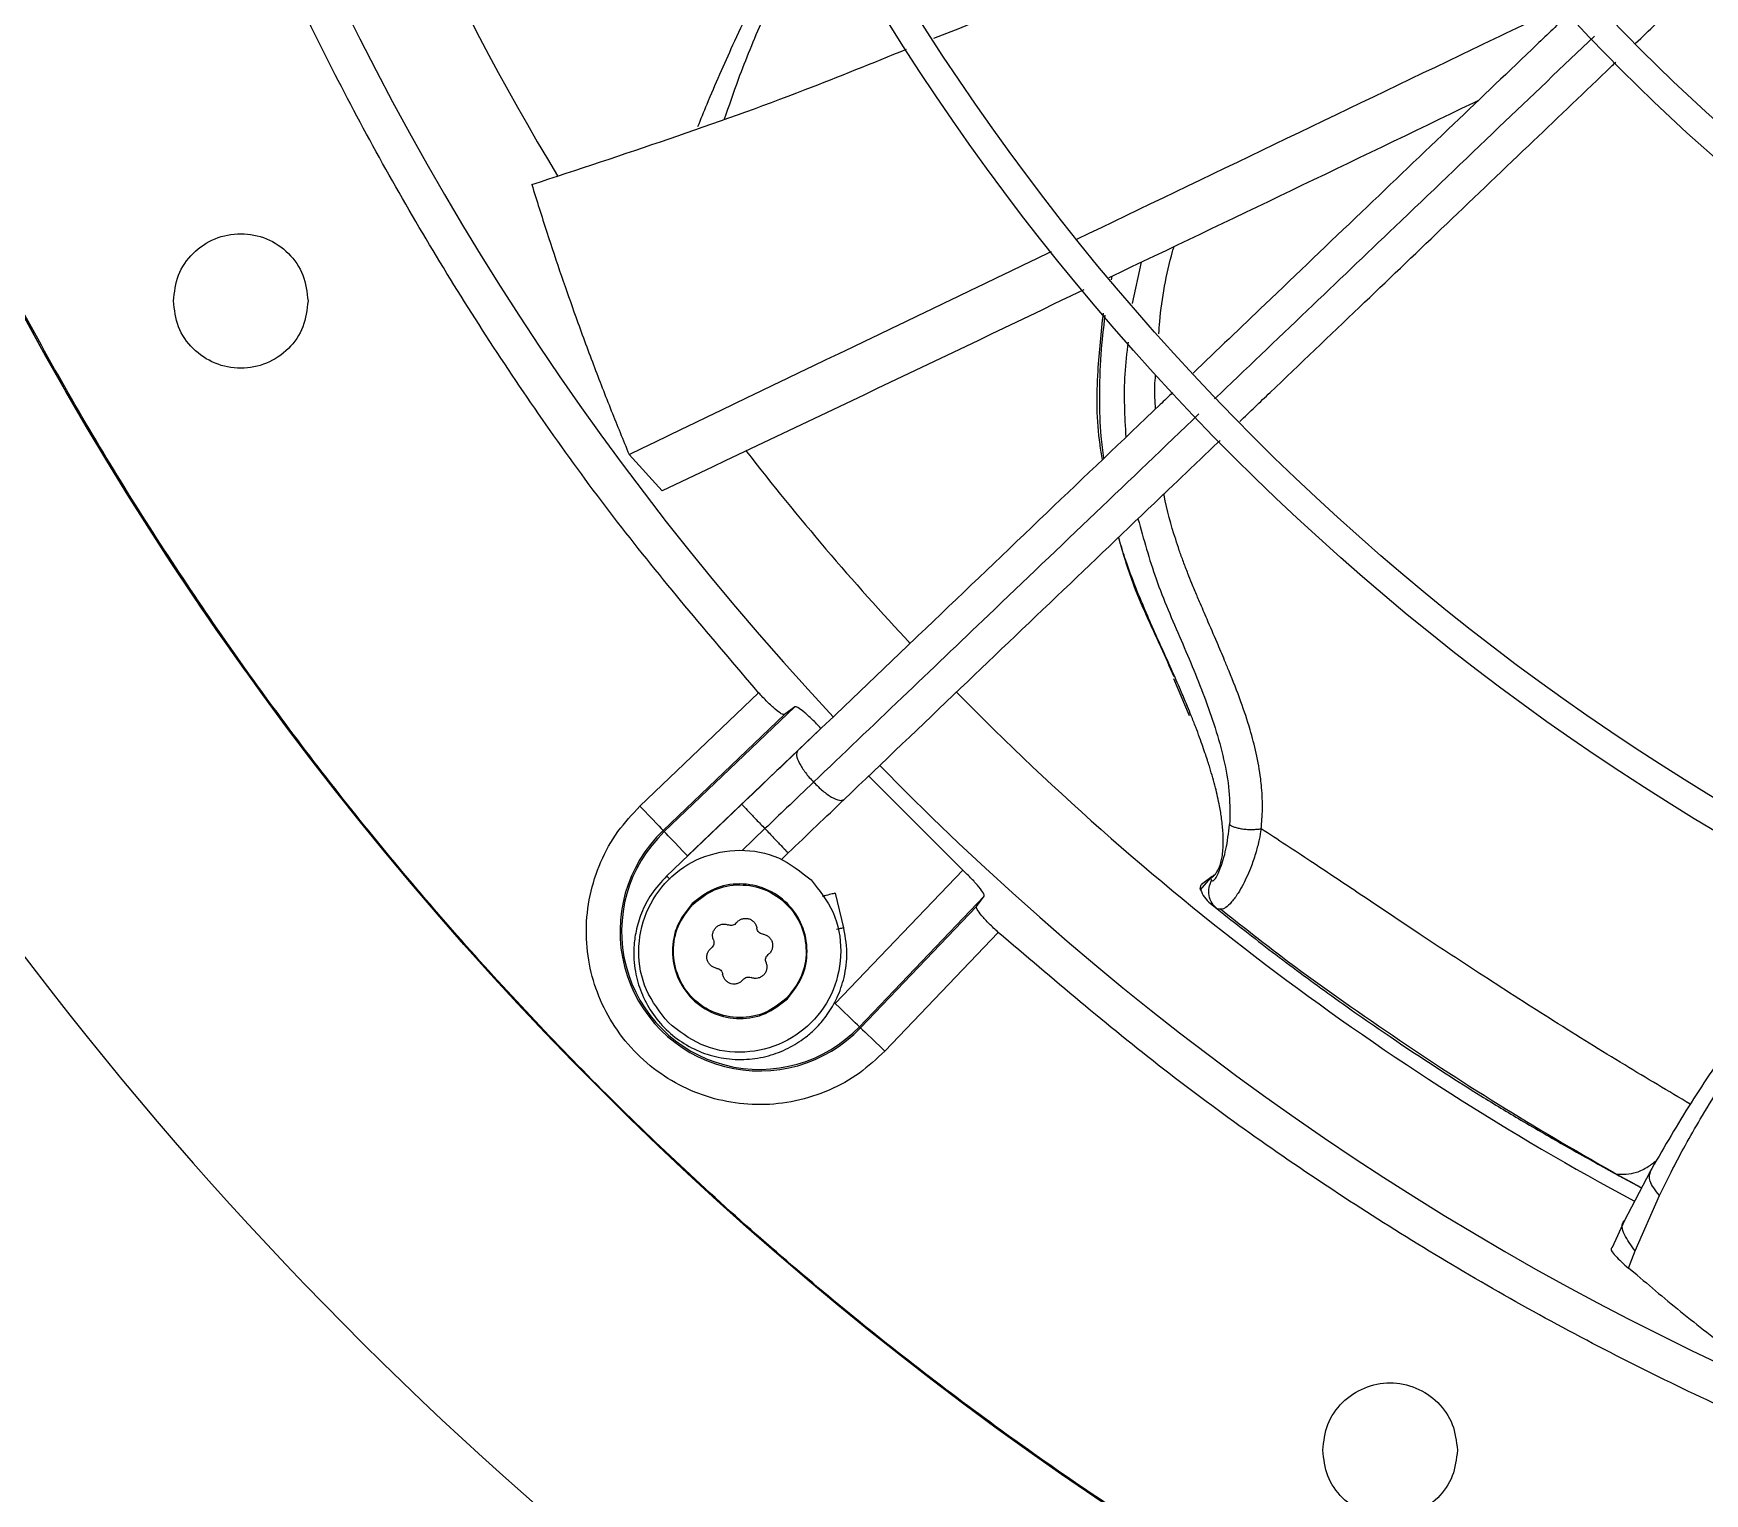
# Model space of a CAD drawing. Header units: inches. Extents: x 1229 to 1453, y -1023 to -720.
# Drawn here: x 1288.9 to 1294.77, y -934.96 to -929.83 of the extents above; entities that cross this region are included whole.
import ezdxf

# ---------------------------------------------------------------- set-up
doc = ezdxf.new("R2010")
doc.units = ezdxf.units.IN
doc.header["$MEASUREMENT"] = 0

msp = doc.modelspace()

# ---------------------------------------------------------------- linework, layer by layer
at = {"color": 18, "linetype": 'Continuous', "lineweight": 25, "true_color": 0x000000}
for p, q in [((1292.7887, -930.6366), (1292.7563, -930.7815)), ((1292.6834, -930.6983), (1292.6858, -930.686)), ((1290.9904, -931.3117), (1291.1063, -931.439)), ((1292.9013, -932.0977), (1292.9563, -932.2278)), ((1291.0283, -932.5464), (1291.4451, -932.148)), ((1291.5722, -932.1976), (1291.1138, -932.6358)), ((1291.5722, -932.1976), (1291.536, -932.2245)), ((1291.1099, -932.6318), (1291.536, -932.2245)), ((1291.6641, -932.2732), (1291.1954, -932.7212)), ((1292.1615, -932.7706), (1291.8315, -932.4406)), ((1291.3858, -932.5399), (1291.121, -932.7929)), ((1291.1138, -932.6358), (1291.1099, -932.6318)), ((1291.4674, -932.6253), (1291.3877, -932.7015)), ((1291.5239, -932.7346), (1291.549, -932.7107)), ((1291.7135, -933.2393), (1292.1615, -932.7706)), ((1292.9963, -932.8396), (1293.0317, -932.7997)), ((1293.0373, -932.7935), (1293.0001, -932.8216)), ((1293.0317, -932.7997), (1293.0348, -932.7973)), ((1293.0317, -932.7997), (1293.0355, -932.8076)), ((1293.0439, -932.7882), (1293.0407, -932.7901)), ((1291.7445, -932.974), (1291.7147, -932.8518)), ((1292.237, -932.8625), (1291.7988, -933.3209)), ((1292.2101, -932.8987), (1292.237, -932.8625)), ((1292.9963, -932.8396), (1292.9954, -932.8357)), ((1292.2101, -932.8987), (1291.8028, -933.3247)), ((1293.0315, -932.8884), (1293.0547, -932.907)), ((1293.0493, -932.9023), (1293.0568, -932.9071)), ((1292.2866, -932.9896), (1291.8882, -933.4063)), ((1291.8028, -933.3247), (1291.7988, -933.3209)), ((1294.3631, -933.7867), (1294.4486, -933.8353)), ((1294.4486, -933.8352), (1294.5447, -933.8866)), ((1294.4489, -933.8346), (1294.4568, -933.8387)), ((1294.5748, -933.8289), (1294.4837, -934.0035)), ((1294.5219, -934.1081), (1294.6073, -933.9134)), ((1294.4846, -934.0016), (1294.442, -934.0954)), ((1294.4988, -934.1688), (1294.5219, -934.1081)), ((1294.5294, -934.1933), (1294.4988, -934.1688))]:
    msp.add_line(p, q, dxfattribs=at)
at = {"color": 18, "linetype": 'Continuous', "lineweight": 25, "true_color": 0x000000, "flags": 128}
for points in [[(1291.0283, -932.5464), (1291.0441, -932.5629), (1291.0592, -932.5788), (1291.0732, -932.5934), (1291.0855, -932.6063), (1291.0957, -932.6169), (1291.1033, -932.6249), (1291.1081, -932.6299), (1291.1099, -932.6318)], [(1291.1954, -932.7212), (1291.1796, -932.7047), (1291.1645, -932.6889), (1291.1505, -932.6742), (1291.1382, -932.6614), (1291.128, -932.6507), (1291.1204, -932.6428), (1291.1156, -932.6377), (1291.1138, -932.6358)], [(1291.7988, -933.3209), (1291.7969, -933.3191), (1291.7919, -933.3143), (1291.7839, -933.3066), (1291.7733, -933.2965), (1291.7604, -933.2842), (1291.7458, -933.2702), (1291.7299, -933.255), (1291.7135, -933.2393)], [(1291.8028, -933.3247), (1291.8047, -933.3265), (1291.8098, -933.3314), (1291.8177, -933.339), (1291.8284, -933.3491), (1291.8412, -933.3614), (1291.8559, -933.3754), (1291.8717, -933.3906), (1291.8882, -933.4063)]]:
    msp.add_lwpolyline(points, dxfattribs=at)
at = {"color": 18, "linetype": 'Continuous', "lineweight": 25, "true_color": 0x000000}
for radius in [11.7126, 8.5704, 8.472, 6.6478, 6.5493, 4.7037, 4.6053]:
    msp.add_circle((1299.1739, -925.2608), radius, dxfattribs=at)
for centre, radius, start, end in [((1299.1739, -925.2608), 10.2157, 134.36248, 223.03765), ((1299.1739, -925.2608), 9.8425, 185.11809, 211.02291), ((1299.1739, -925.2608), 12.9331, 193.26667, 248.51312), ((1299.1739, -925.2608), 11.7147, 201.53134, 215.54744), ((1299.1739, -925.2608), 9.8425, 217.84433, 223.01247), ((1299.1739, -925.2608), 9.8425, 224.38828, 241.78244), ((1299.1739, -925.2608), 10.2157, 224.36307, 313.03719), ((1291.4486, -932.9861), 0.4901, 133.70945, 316.29055), ((1291.4486, -932.9861), 0.4845, 133.70945, 316.29055)]:
    msp.add_arc(centre, radius, start, end, dxfattribs=at)
for points, knots in [([(1310.8834, -925.2608), (1310.8786, -925.5163), (1310.8689, -926.0272), (1310.7909, -926.7903), (1310.6667, -927.5468), (1310.4924, -928.2936), (1310.2699, -929.0274), (1309.9998, -929.745), (1309.6833, -930.4435), (1309.3218, -931.1197), (1308.9169, -931.7709), (1308.4703, -932.3942), (1307.9838, -932.9869), (1307.4597, -933.5466), (1306.9, -934.0708), (1306.3073, -934.5572), (1305.684, -935.0039), (1305.0328, -935.4088), (1304.3565, -935.7703), (1303.6581, -936.0867), (1302.9404, -936.3568), (1302.2067, -936.5794), (1301.4599, -936.7535), (1300.7033, -936.8784), (1299.9402, -936.9536), (1299.1739, -936.9787), (1298.4075, -936.9536), (1297.6444, -936.8784), (1296.8878, -936.7535), (1296.141, -936.5794), (1295.4073, -936.3568), (1294.6896, -936.0867), (1293.9912, -935.7702), (1293.3149, -935.4088), (1292.6637, -935.0039), (1292.0405, -934.5572), (1291.4477, -934.0708), (1290.8881, -933.5466), (1290.3639, -932.9869), (1289.8774, -932.3942), (1289.4308, -931.7709), (1289.0259, -931.1197), (1288.6644, -930.4435), (1288.3479, -929.745), (1288.0778, -929.0274), (1287.8553, -928.2936), (1287.681, -927.5468), (1287.5568, -926.7903), (1287.4788, -926.0272), (1287.4692, -925.5163), (1287.4643, -925.2608)], [0, 0, 0, 0, 0.020833, 0.041667, 0.0625, 0.083333, 0.104167, 0.125, 0.145833, 0.166667, 0.1875, 0.208333, 0.229167, 0.25, 0.270833, 0.291667, 0.3125, 0.333333, 0.354167, 0.375, 0.395833, 0.416667, 0.4375, 0.458333, 0.479167, 0.5, 0.520833, 0.541667, 0.5625, 0.583333, 0.604167, 0.625, 0.645833, 0.666667, 0.6875, 0.708333, 0.729167, 0.75, 0.770833, 0.791667, 0.8125, 0.833333, 0.854167, 0.875, 0.895833, 0.916667, 0.9375, 0.958333, 0.979167, 1, 1, 1, 1]), ([(1291.4451, -932.148), (1291.2819, -931.957), (1290.9556, -931.5749), (1290.5206, -930.9586), (1290.1285, -930.3147), (1289.7851, -929.6434), (1289.4911, -928.949), (1289.2486, -928.2351), (1289.0584, -927.5054), (1288.9228, -926.7639), (1288.8375, -926.0143), (1288.8269, -925.512), (1288.8217, -925.2608)], [0, 0, 0, 0, 0.1, 0.2, 0.3, 0.4, 0.5, 0.6, 0.7, 0.8, 0.9, 1, 1, 1, 1]), ([(1294.5238, -929.8679), (1294.5715, -929.8223), (1294.6931, -929.7061), (1294.9009, -929.5075), (1295.1369, -929.282), (1295.3659, -929.0631), (1295.5679, -928.8701), (1295.7292, -928.7159), (1295.8237, -928.6257), (1295.859, -928.5919)], [0, 0, 0, 0, 0.107797, 0.274517, 0.468021, 0.638557, 0.78875, 0.92088, 1, 1, 1, 1]), ([(1292.0597, -929.8502), (1292.2223, -929.7862), (1292.6971, -929.5994), (1293.2605, -929.3447), (1293.6535, -929.1406), (1293.7489, -929.0911)], [0, 0, 0, 0, 0.282847, 0.825958, 1, 1, 1, 1]), ([(1291.6273, -929.3181), (1291.6039, -929.3627), (1291.5555, -929.4547), (1291.4829, -929.6004), (1291.4152, -929.7415), (1291.3562, -929.8693), (1291.3074, -929.9785), (1291.2659, -930.0745), (1291.2415, -930.1353), (1291.2309, -930.1617)], [0, 0, 0, 0, 0.162065, 0.334016, 0.522299, 0.662138, 0.782984, 0.905809, 1, 1, 1, 1]), ([(1291.3257, -930.1336), (1291.3416, -930.0869), (1291.3808, -929.9713), (1291.4739, -929.7474), (1291.5658, -929.5407), (1291.6383, -929.4081), (1291.656, -929.3757)], [0, 0, 0, 0, 0.183146, 0.453263, 0.866217, 1, 1, 1, 1]), ([(1292.5621, -930.5558), (1293.0248, -930.3334), (1293.5916, -930.061), (1294.1601, -929.7885), (1294.2645, -929.7384)], [0, 0, 0, 0, 0.816319, 1, 1, 1, 1]), ([(1294.2882, -929.7662), (1294.2513, -929.8015), (1294.1168, -929.9301), (1293.8743, -930.1618), (1293.5561, -930.4658), (1293.251, -930.7574), (1293.0545, -930.9452), (1292.9703, -931.0257)], [0, 0, 0, 0, 0.083548, 0.304273, 0.549894, 0.807023, 1, 1, 1, 1]), ([(1294.3794, -929.8424), (1294.2676, -929.9493), (1294.0339, -930.1727), (1293.6979, -930.4937), (1293.3651, -930.8117), (1293.1544, -931.0131), (1293.046, -931.1167)], [0, 0, 0, 0, 0.250239, 0.523314, 0.754844, 1, 1, 1, 1]), ([(1290.6488, -930.3637), (1290.9707, -930.258), (1291.414, -930.1125), (1291.8458, -929.9366), (1291.9639, -929.8885)], [0, 0, 0, 0, 0.726359, 1, 1, 1, 1]), ([(1293.1344, -931.1956), (1293.17, -931.1616), (1293.3096, -931.0281), (1293.5454, -930.8028), (1293.8475, -930.5141), (1294.1366, -930.2379), (1294.341, -930.0426), (1294.4435, -929.9446), (1294.4544, -929.9342)], [0, 0, 0, 0, 0.0814873, 0.3197252, 0.5373894, 0.7686628, 0.9752676, 1, 1, 1, 1]), ([(1293.9718, -930.0686), (1293.9656, -930.0716), (1293.533, -930.2812), (1293.1006, -930.4878), (1292.6745, -930.6914)], [0, 0, 0, 0, 0.014485, 1, 1, 1, 1]), ([(1290.6488, -930.3637), (1290.6661, -930.4194), (1290.6997, -930.5271), (1290.7515, -930.6818), (1290.806, -930.8372), (1290.8642, -930.9947), (1290.9266, -931.1561), (1290.9694, -931.2605), (1290.9904, -931.3117)], [0, 0, 0, 0, 0.173712, 0.335417, 0.485076, 0.663267, 0.834916, 1, 1, 1, 1]), ([(1289.3909, -930.7726), (1289.3944, -930.7417), (1289.4016, -930.6799), (1289.4562, -930.6012), (1289.5343, -930.5487), (1289.6271, -930.5302), (1289.72, -930.5487), (1289.7981, -930.6012), (1289.8527, -930.6799), (1289.8598, -930.7417), (1289.8633, -930.7726)], [0, 0, 0, 0, 0.125001, 0.249999, 0.375001, 0.5, 0.624999, 0.750001, 0.874999, 1, 1, 1, 1]), ([(1290.9904, -931.3117), (1291.4823, -931.0749), (1291.9759, -930.8372), (1292.4713, -930.5994), (1292.473, -930.5986)], [0, 0, 0, 0, 0.996593, 1, 1, 1, 1]), ([(1292.85, -930.8885), (1292.8511, -930.8739), (1292.858, -930.7769), (1292.877, -930.6735), (1292.9018, -930.5873), (1292.9035, -930.5815)], [0, 0, 0, 0, 0.141269, 0.942004, 1, 1, 1, 1]), ([(1292.5869, -930.7335), (1292.5672, -930.7429), (1292.0731, -930.9802), (1291.5798, -931.2143), (1291.1063, -931.439)], [0, 0, 0, 0, 0.039923, 1, 1, 1, 1]), ([(1289.8633, -930.7726), (1289.8598, -930.8035), (1289.8527, -930.8654), (1289.7981, -930.944), (1289.72, -930.9965), (1289.6271, -931.015), (1289.5343, -930.9965), (1289.4562, -930.944), (1289.4016, -930.8654), (1289.3944, -930.8035), (1289.3909, -930.7726)], [0, 0, 0, 0, 0.125001, 0.249999, 0.375001, 0.5, 0.624999, 0.750001, 0.874999, 1, 1, 1, 1]), ([(1292.6524, -931.3295), (1292.6493, -931.3118), (1292.6317, -931.2109), (1292.6312, -931.0371), (1292.6482, -930.8828), (1292.6557, -930.8149)], [0, 0, 0, 0, 0.1066829, 0.6070023, 1, 1, 1, 1]), ([(1292.657, -931.325), (1292.6536, -931.2994), (1292.6443, -931.2295), (1292.6416, -931.1076), (1292.6449, -930.9654), (1292.6564, -930.8685), (1292.662, -930.8224)], [0, 0, 0, 0, 0.156377, 0.425494, 0.726552, 1, 1, 1, 1]), ([(1292.7422, -930.9174), (1292.7376, -930.955), (1292.7238, -931.0669), (1292.73, -931.1777), (1292.7342, -931.2513)], [0, 0, 0, 0, 0.336109, 1, 1, 1, 1]), ([(1292.8387, -931.1514), (1292.8368, -931.1248), (1292.8339, -931.0852), (1292.8377, -931.0452), (1292.839, -931.032)], [0, 0, 0, 0, 0.672927, 1, 1, 1, 1]), ([(1292.8985, -931.0943), (1292.8839, -931.1082), (1292.7362, -931.2494), (1292.4473, -931.5254), (1292.0226, -931.9313), (1291.7321, -932.209), (1291.582, -932.3524)], [0, 0, 0, 0, 0.032896, 0.333488, 0.65575, 1, 1, 1, 1]), ([(1292.9911, -931.1692), (1292.87, -931.2849), (1292.623, -931.521), (1292.2756, -931.8529), (1291.9456, -932.1683), (1291.7415, -932.3633), (1291.638, -932.4622)], [0, 0, 0, 0, 0.266548, 0.544123, 0.768951, 1, 1, 1, 1]), ([(1291.7452, -932.5231), (1291.8813, -932.3931), (1292.1452, -932.1409), (1292.5313, -931.7719), (1292.8351, -931.4816), (1293.0108, -931.3137), (1293.0649, -931.2621)], [0, 0, 0, 0, 0.311548, 0.603973, 0.878038, 1, 1, 1, 1]), ([(1293.2092, -932.6257), (1293.2103, -932.6145), (1293.2127, -932.5918), (1293.214, -932.5563), (1293.2137, -932.5193), (1293.2115, -932.4838), (1293.2057, -932.4303), (1293.1935, -932.3619), (1293.1696, -932.2713), (1293.1375, -932.175), (1293.106, -932.0948), (1293.0777, -932.0259), (1293.0519, -931.965), (1293.0222, -931.8965), (1292.9958, -931.8352), (1292.9782, -931.7935), (1292.9646, -931.7605), (1292.9514, -931.7276), (1292.9365, -931.6888), (1292.9221, -931.6488), (1292.8972, -931.5723), (1292.8769, -931.5066), (1292.8689, -931.4514), (1292.8686, -931.4496)], [0, 0, 0, 0, 0.0270423, 0.0552845, 0.0846831, 0.1152046, 0.1395977, 0.2120298, 0.2789941, 0.361372, 0.4537629, 0.4869631, 0.54233, 0.6152435, 0.670255, 0.7076151, 0.7275014, 0.7590064, 0.7959033, 0.8311815, 0.8648988, 0.9956318, 1, 1, 1, 1]), ([(1292.7768, -931.5373), (1292.7966, -931.6084), (1292.8373, -931.7549), (1292.9281, -931.9614), (1293.0172, -932.1733), (1293.0763, -932.357), (1293.1005, -932.5054), (1293.0993, -932.5759), (1293.0987, -932.6107)], [0, 0, 0, 0, 0.196215, 0.404211, 0.608038, 0.807201, 0.904799, 1, 1, 1, 1]), ([(1292.904, -932.0917), (1292.8888, -932.0575), (1292.84, -931.9472), (1292.7637, -931.7909), (1292.7245, -931.6566), (1292.7087, -931.6024)], [0, 0, 0, 0, 0.211327, 0.681394, 1, 1, 1, 1]), ([(1292.9639, -932.2288), (1292.9596, -932.2181), (1292.9484, -932.1906), (1292.9271, -932.1402), (1292.8969, -932.0713), (1292.8623, -931.9945), (1292.8302, -931.923), (1292.8044, -931.8638), (1292.7832, -931.8135), (1292.7593, -931.754), (1292.7351, -931.6871), (1292.7175, -931.6326), (1292.7102, -931.6049), (1292.7093, -931.6018)], [0, 0, 0, 0, 0.050654, 0.129517, 0.240157, 0.382651, 0.503208, 0.589188, 0.670392, 0.746815, 0.874475, 0.985894, 1, 1, 1, 1]), ([(1291.536, -932.2245), (1291.5331, -932.2245), (1291.5272, -932.2245), (1291.5047, -932.2078), (1291.476, -932.1815), (1291.4553, -932.1591), (1291.4451, -932.148)], [0, 0, 0, 0, 0.252798, 0.503601, 0.755766, 1, 1, 1, 1]), ([(1291.6641, -932.2732), (1291.6536, -932.2623), (1291.6325, -932.2403), (1291.6035, -932.2143), (1291.5809, -932.1976), (1291.5751, -932.1976), (1291.5722, -932.1976)], [0, 0, 0, 0, 0.244784, 0.49675, 0.747378, 1, 1, 1, 1]), ([(1293.0348, -932.7973), (1293.0372, -932.7955), (1293.0429, -932.7914), (1293.0505, -932.7825), (1293.0575, -932.7715), (1293.0641, -932.7573), (1293.0694, -932.7402), (1293.0736, -932.7179), (1293.0767, -932.6866), (1293.0764, -932.6438), (1293.0715, -932.5935), (1293.0627, -932.5401), (1293.0491, -932.4799), (1293.0344, -932.4278), (1293.0223, -932.3892), (1293.0142, -932.3646), (1293.0044, -932.3361), (1292.9928, -932.3037), (1292.9792, -932.2676), (1292.9695, -932.2421), (1292.964, -932.2289), (1292.9639, -932.2288)], [0, 0, 0, 0, 0.032636, 0.076037, 0.116202, 0.153152, 0.206735, 0.249654, 0.303413, 0.394056, 0.47299, 0.541348, 0.63507, 0.736494, 0.766177, 0.801543, 0.84258, 0.88927, 0.941595, 0.999521, 1, 1, 1, 1]), ([(1291.582, -932.3524), (1291.5499, -932.3831), (1291.4856, -932.4445), (1291.4191, -932.5081), (1291.3858, -932.5399)], [0, 0, 0, 0, 0.5, 1, 1, 1, 1]), ([(1291.582, -932.3524), (1291.5799, -932.357), (1291.5756, -932.3663), (1291.5867, -932.3949), (1291.6079, -932.4285), (1291.628, -932.451), (1291.638, -932.4622)], [0, 0, 0, 0, 0.257051, 0.5141, 0.757047, 1, 1, 1, 1]), ([(1291.638, -932.4622), (1291.6067, -932.4921), (1291.5507, -932.5456), (1291.4928, -932.6009), (1291.4674, -932.6253)], [0, 0, 0, 0, 0.559888, 1, 1, 1, 1]), ([(1291.638, -932.4622), (1291.6488, -932.4727), (1291.6703, -932.4938), (1291.7029, -932.5165), (1291.731, -932.5289), (1291.7405, -932.5251), (1291.7452, -932.5231)], [0, 0, 0, 0, 0.2429508, 0.4859025, 0.742956, 1, 1, 1, 1]), ([(1291.8882, -933.4063), (1291.8594, -933.4333), (1291.8007, -933.4881), (1291.6934, -933.5471), (1291.5759, -933.5852), (1291.4536, -933.5983), (1291.3336, -933.5872), (1291.2186, -933.5533), (1291.1112, -933.4971), (1291.0155, -933.4191), (1290.9376, -933.3234), (1290.8813, -933.216), (1290.8474, -933.1011), (1290.8364, -932.981), (1290.8495, -932.8588), (1290.8876, -932.7413), (1290.9466, -932.6339), (1291.0014, -932.5753), (1291.0283, -932.5464)], [0, 0, 0, 0, 0.060996, 0.124061, 0.187994, 0.25149, 0.313297, 0.373713, 0.436214, 0.500001, 0.563788, 0.626287, 0.686703, 0.74851, 0.812007, 0.87594, 0.939005, 1, 1, 1, 1]), ([(1291.3858, -932.5399), (1291.3871, -932.5412), (1291.3897, -932.5439), (1291.4092, -932.5644), (1291.4362, -932.5927), (1291.457, -932.6144), (1291.4674, -932.6253)], [0, 0, 0, 0, 0.257051, 0.514097, 0.757047, 1, 1, 1, 1]), ([(1291.549, -932.7107), (1291.5823, -932.6789), (1291.6488, -932.6152), (1291.7131, -932.5538), (1291.7452, -932.5231)], [0, 0, 0, 0, 0.5, 1, 1, 1, 1]), ([(1291.4674, -932.6253), (1291.4778, -932.6361), (1291.4985, -932.6579), (1291.5255, -932.6861), (1291.5451, -932.7066), (1291.5477, -932.7093), (1291.549, -932.7107)], [0, 0, 0, 0, 0.242948, 0.48591, 0.742952, 1, 1, 1, 1]), ([(1293.0355, -932.8076), (1293.0389, -932.8085), (1293.0457, -932.8104), (1293.0658, -932.7675), (1293.0874, -932.702), (1293.0949, -932.641), (1293.0987, -932.6107)], [0, 0, 0, 0, 0.244465, 0.494333, 0.747922, 1, 1, 1, 1]), ([(1293.2092, -932.6257), (1293.207, -932.6382), (1293.2023, -932.6661), (1293.191, -932.7102), (1293.1767, -932.753), (1293.161, -932.791), (1293.1453, -932.8232), (1293.1265, -932.8557), (1293.1058, -932.884), (1293.078, -932.9112), (1293.0639, -932.9087), (1293.0547, -932.907)], [0, 0, 0, 0, 0.072105, 0.161197, 0.268568, 0.350796, 0.43457, 0.526811, 0.651246, 0.771788, 1, 1, 1, 1]), ([(1293.0987, -932.6107), (1293.1007, -932.6122), (1293.1048, -932.6154), (1293.115, -932.6197), (1293.1281, -932.6235), (1293.1438, -932.6263), (1293.161, -932.628), (1293.1784, -932.6284), (1293.1947, -932.6276), (1293.2045, -932.6263), (1293.2092, -932.6257)], [0, 0, 0, 0, 0.114966, 0.238118, 0.367405, 0.50001, 0.632592, 0.761862, 0.885042, 1, 1, 1, 1]), ([(1294.7158, -933.5927), (1294.639, -933.5471), (1294.4783, -933.4517), (1294.2366, -933.3017), (1293.9964, -933.1475), (1293.7739, -933.0011), (1293.5723, -932.866), (1293.3876, -932.7425), (1293.2675, -932.6639), (1293.2092, -932.6257)], [0, 0, 0, 0, 0.149671, 0.313004, 0.476343, 0.62737, 0.758625, 0.882805, 1, 1, 1, 1]), ([(1291.1284, -933.3062), (1291.0994, -933.2697), (1291.0413, -933.1965), (1291.0159, -933.0552), (1291.043, -932.9167), (1291.1219, -932.7986), (1291.24, -932.7197), (1291.3785, -932.6926), (1291.5198, -932.718), (1291.593, -932.7761), (1291.6295, -932.8051)], [0, 0, 0, 0, 0.125, 0.25, 0.375, 0.5, 0.624999, 0.75, 0.874997, 1, 1, 1, 1]), ([(1291.1225, -932.7914), (1291.1035, -932.8121), (1291.0675, -932.8513), (1291.0332, -932.9186), (1291.0139, -932.9816), (1291.0048, -933.0506), (1291.0091, -933.1242), (1291.0312, -933.2019), (1291.0678, -933.2715), (1291.119, -933.3328), (1291.1823, -933.3821), (1291.2546, -933.4169), (1291.3326, -933.4356), (1291.4123, -933.4373), (1291.4885, -933.4227), (1291.5462, -933.3989), (1291.5876, -933.3742), (1291.6193, -933.3511), (1291.6535, -933.3197), (1291.6896, -933.276), (1291.7234, -933.218), (1291.7485, -933.1448), (1291.7598, -933.057), (1291.7481, -932.9962), (1291.742, -932.9642)], [0, 0, 0, 0, 0.0533824, 0.1009312, 0.1426403, 0.1785036, 0.2332098, 0.2817654, 0.3315116, 0.3821065, 0.432737, 0.4833659, 0.5339976, 0.5846254, 0.6342122, 0.6807424, 0.7028695, 0.726028, 0.7553995, 0.7912982, 0.8337157, 0.8826452, 0.9380768, 1, 1, 1, 1]), ([(1291.1225, -932.7914), (1291.1231, -932.792), (1291.1237, -932.7926), (1291.1314, -932.8007), (1291.1328, -932.8022)], [0, 0, 0, 0, 0.81299, 1, 1, 1, 1]), ([(1291.6295, -932.8051), (1291.6586, -932.8417), (1291.7166, -932.9148), (1291.7421, -933.0561), (1291.715, -933.1947), (1291.6361, -933.3128), (1291.518, -933.3917), (1291.3794, -933.4188), (1291.2381, -933.3933), (1291.165, -933.3353), (1291.1284, -933.3062)], [0, 0, 0, 0, 0.124998, 0.249999, 0.374999, 0.499997, 0.625001, 0.749998, 0.875, 1, 1, 1, 1]), ([(1292.237, -932.8625), (1292.237, -932.8596), (1292.237, -932.8538), (1292.2204, -932.8312), (1292.1943, -932.8022), (1292.1723, -932.781), (1292.1615, -932.7706)], [0, 0, 0, 0, 0.252623, 0.50325, 0.755212, 1, 1, 1, 1]), ([(1293.0547, -932.907), (1293.0482, -932.9007), (1293.0349, -932.8876), (1293.0253, -932.8608), (1293.0246, -932.8324), (1293.032, -932.8157), (1293.0355, -932.8076)], [0, 0, 0, 0, 0.245999, 0.505279, 0.761668, 1, 1, 1, 1]), ([(1293.0446, -932.7908), (1293.044, -932.7909), (1293.0421, -932.7911), (1293.0392, -932.7923), (1293.0351, -932.7948), (1293.033, -932.7977), (1293.0317, -932.7997)], [0, 0, 0, 0, 0.1162568, 0.3486718, 0.5764603, 1, 1, 1, 1]), ([(1291.546, -933.2227), (1291.5654, -933.1983), (1291.6041, -933.1496), (1291.621, -933.0554), (1291.603, -932.963), (1291.5504, -932.8843), (1291.4717, -932.8317), (1291.3793, -932.8136), (1291.2851, -932.8306), (1291.2363, -932.8693), (1291.2119, -932.8886)], [0, 0, 0, 0, 0.124998, 0.249999, 0.374999, 0.499997, 0.624999, 0.749999, 0.874998, 1, 1, 1, 1]), ([(1291.2144, -932.8911), (1291.2384, -932.872), (1291.2864, -932.8339), (1291.3793, -932.8171), (1291.4703, -932.8349), (1291.5479, -932.8868), (1291.5997, -932.9644), (1291.6175, -933.0554), (1291.6008, -933.1482), (1291.5626, -933.1963), (1291.5436, -933.2203)], [0, 0, 0, 0, 0.125002, 0.250001, 0.374999, 0.500001, 0.625, 0.750001, 0.875002, 1, 1, 1, 1]), ([(1291.7132, -932.8522), (1291.7136, -932.8521), (1291.7152, -932.8517), (1291.7043, -932.8543), (1291.6878, -932.8584), (1291.6726, -932.8621), (1291.6683, -932.8631)], [0, 0, 0, 0, 0.12422, 0.48944, 0.854963, 1, 1, 1, 1]), ([(1293.0005, -932.8214), (1293.0001, -932.8217), (1292.9985, -932.823), (1292.9967, -932.8263), (1292.9951, -932.831), (1292.9953, -932.8341), (1292.9954, -932.8357)], [0, 0, 0, 0, 0.0775977, 0.3706838, 0.6689054, 1, 1, 1, 1]), ([(1292.9963, -932.8396), (1293.0004, -932.8486), (1293.0089, -932.8676), (1293.0238, -932.8813), (1293.0315, -932.8884)], [0, 0, 0, 0, 0.478631, 1, 1, 1, 1]), ([(1291.2119, -932.8886), (1291.1926, -932.913), (1291.1539, -932.9618), (1291.1369, -933.056), (1291.155, -933.1483), (1291.2076, -933.2271), (1291.2863, -933.2797), (1291.3787, -933.2977), (1291.4729, -933.2808), (1291.5216, -933.2421), (1291.546, -933.2227)], [0, 0, 0, 0, 0.125001, 0.25, 0.375, 0.500001, 0.625002, 0.75, 0.874999, 1, 1, 1, 1]), ([(1291.5436, -933.2203), (1291.5196, -933.2393), (1291.4715, -933.2775), (1291.3787, -933.2942), (1291.2877, -933.2764), (1291.2101, -933.2246), (1291.1582, -933.147), (1291.1404, -933.056), (1291.1572, -932.9631), (1291.1953, -932.9151), (1291.2144, -932.8911)], [0, 0, 0, 0, 0.125002, 0.25, 0.374998, 0.499999, 0.625, 0.75, 0.874999, 1, 1, 1, 1]), ([(1292.2866, -932.9896), (1292.2756, -932.9794), (1292.2532, -932.9587), (1292.2269, -932.9299), (1292.2101, -932.9074), (1292.2101, -932.9016), (1292.2101, -932.8987)], [0, 0, 0, 0, 0.244228, 0.496405, 0.7472, 1, 1, 1, 1]), ([(1293.0547, -932.907), (1293.1192, -932.9579), (1293.2471, -933.0587), (1293.4498, -933.2083), (1293.6529, -933.3512), (1293.7927, -933.4429), (1293.8585, -933.4861)], [0, 0, 0, 0, 0.248583, 0.4931128, 0.7613408, 1, 1, 1, 1]), ([(1293.0662, -932.9069), (1293.1367, -932.9626), (1293.3362, -933.12), (1293.6697, -933.3532), (1294.0654, -933.6128), (1294.3329, -933.767), (1294.4667, -933.8441)], [0, 0, 0, 0, 0.1541255, 0.436157, 0.7180716, 1, 1, 1, 1]), ([(1291.2867, -933.0161), (1291.2854, -933.012), (1291.2831, -933.0044), (1291.284, -932.9923), (1291.2879, -932.9811), (1291.293, -932.9751), (1291.2955, -932.9722)], [0, 0, 0, 0, 0.272448, 0.509111, 0.759138, 1, 1, 1, 1]), ([(1291.2955, -932.9722), (1291.2984, -932.9697), (1291.3044, -932.9646), (1291.3156, -932.9607), (1291.3277, -932.9598), (1291.3353, -932.9621), (1291.3394, -932.9634)], [0, 0, 0, 0, 0.240789, 0.490827, 0.727523, 1, 1, 1, 1]), ([(1291.3671, -932.956), (1291.3654, -932.9579), (1291.3619, -932.9617), (1291.3546, -932.9648), (1291.3468, -932.9657), (1291.3419, -932.9642), (1291.3394, -932.9634)], [0, 0, 0, 0, 0.25606, 0.500209, 0.743992, 1, 1, 1, 1]), ([(1291.3671, -932.956), (1291.37, -932.9528), (1291.3755, -932.947), (1291.3864, -932.9417), (1291.3979, -932.9396), (1291.4097, -932.9411), (1291.4206, -932.9457), (1291.4295, -932.9532), (1291.4364, -932.9633), (1291.4381, -932.9711), (1291.4391, -932.9752)], [0, 0, 0, 0, 0.1361948, 0.2545558, 0.3795603, 0.4999804, 0.6203724, 0.7453897, 0.8637246, 1, 1, 1, 1]), ([(1291.4594, -932.9956), (1291.4568, -932.995), (1291.4518, -932.9938), (1291.4455, -932.9891), (1291.4408, -932.9828), (1291.4397, -932.9778), (1291.4391, -932.9752)], [0, 0, 0, 0, 0.2559923, 0.4999622, 0.7439762, 1, 1, 1, 1]), ([(1291.7443, -932.9733), (1291.7429, -932.9736), (1291.7407, -932.9741), (1291.7248, -932.978), (1291.7182, -932.9796)], [0, 0, 0, 0, 0.587321, 1, 1, 1, 1]), ([(1291.2867, -933.0161), (1291.2875, -933.0186), (1291.289, -933.0234), (1291.2881, -933.0313), (1291.285, -933.0385), (1291.2812, -933.0421), (1291.2793, -933.0438)], [0, 0, 0, 0, 0.253955, 0.496823, 0.744134, 1, 1, 1, 1]), ([(1291.4594, -932.9956), (1291.4636, -932.9965), (1291.4714, -932.9983), (1291.4814, -933.0052), (1291.4889, -933.0141), (1291.4936, -933.025), (1291.495, -933.0367), (1291.4929, -933.0483), (1291.4877, -933.0592), (1291.4818, -933.0647), (1291.4787, -933.0675)], [0, 0, 0, 0, 0.136257, 0.254638, 0.379615, 0.500029, 0.62154, 0.744012, 0.866502, 1, 1, 1, 1]), ([(1306.0611, -932.9896), (1305.8701, -933.1527), (1305.488, -933.4791), (1304.8717, -933.9141), (1304.2278, -934.3062), (1303.5565, -934.6496), (1302.8621, -934.9435), (1302.1482, -935.1861), (1301.4185, -935.3761), (1300.6769, -935.5125), (1299.9274, -935.5947), (1299.1739, -935.6221), (1298.4203, -935.5947), (1297.6708, -935.5125), (1296.9292, -935.3761), (1296.1995, -935.1861), (1295.4856, -934.9435), (1294.7912, -934.6496), (1294.1199, -934.3062), (1293.476, -933.9141), (1292.8597, -933.4791), (1292.4776, -933.1527), (1292.2866, -932.9896)], [0, 0, 0, 0, 0.0500001, 0.1, 0.15, 0.1999999, 0.25, 0.3, 0.35, 0.4000001, 0.45, 0.5000001, 0.5499999, 0.5999999, 0.65, 0.7, 0.75, 0.8000001, 0.8500001, 0.9000001, 0.9500001, 1, 1, 1, 1]), ([(1291.2985, -933.1158), (1291.2944, -933.1148), (1291.2866, -933.1131), (1291.2766, -933.1062), (1291.269, -933.0973), (1291.2643, -933.0864), (1291.263, -933.0746), (1291.265, -933.0631), (1291.2703, -933.0522), (1291.2761, -933.0467), (1291.2793, -933.0438)], [0, 0, 0, 0, 0.136215, 0.2546, 0.379581, 0.500011, 0.620405, 0.745434, 0.863751, 1, 1, 1, 1]), ([(1291.4712, -933.0953), (1291.4725, -933.0992), (1291.4749, -933.1069), (1291.4739, -933.1191), (1291.47, -933.1304), (1291.465, -933.1363), (1291.4625, -933.1392)], [0, 0, 0, 0, 0.263349, 0.515158, 0.763707, 1, 1, 1, 1]), ([(1291.4712, -933.0953), (1291.4705, -933.0928), (1291.469, -933.0879), (1291.4699, -933.08), (1291.473, -933.0728), (1291.4768, -933.0693), (1291.4787, -933.0675)], [0, 0, 0, 0, 0.255934, 0.499866, 0.743871, 1, 1, 1, 1]), ([(1291.2985, -933.1158), (1291.3011, -933.1164), (1291.3061, -933.1175), (1291.3124, -933.1222), (1291.3171, -933.1285), (1291.3183, -933.1335), (1291.3189, -933.1361)], [0, 0, 0, 0, 0.256116, 0.500053, 0.743956, 1, 1, 1, 1]), ([(1291.3908, -933.1554), (1291.3879, -933.1585), (1291.3825, -933.1644), (1291.3715, -933.1696), (1291.36, -933.1717), (1291.3483, -933.1703), (1291.3374, -933.1656), (1291.3285, -933.1581), (1291.3216, -933.1481), (1291.3198, -933.1403), (1291.3189, -933.1361)], [0, 0, 0, 0, 0.1362254, 0.2545431, 0.3795475, 0.4999676, 0.6203595, 0.7453767, 0.8637384, 1, 1, 1, 1]), ([(1291.3908, -933.1554), (1291.3926, -933.1535), (1291.3961, -933.1497), (1291.4033, -933.1466), (1291.4112, -933.1457), (1291.4161, -933.1472), (1291.4186, -933.1479)], [0, 0, 0, 0, 0.256067, 0.500072, 0.743998, 1, 1, 1, 1]), ([(1291.4625, -933.1392), (1291.4595, -933.1417), (1291.4535, -933.1468), (1291.4424, -933.1506), (1291.4303, -933.1516), (1291.4227, -933.1492), (1291.4186, -933.1479)], [0, 0, 0, 0, 0.240782, 0.490819, 0.727517, 1, 1, 1, 1]), ([(1294.8571, -933.3793), (1294.807, -933.4531), (1294.7061, -933.6015), (1294.6173, -933.7553), (1294.5727, -933.8327)], [0, 0, 0, 0, 0.497082, 1, 1, 1, 1]), ([(1294.6073, -933.9134), (1294.6228, -933.8819), (1294.6521, -933.8225), (1294.7003, -933.7333), (1294.754, -933.6396), (1294.816, -933.5376), (1294.8622, -933.4668), (1294.8855, -933.4311)], [0, 0, 0, 0, 0.190316, 0.358931, 0.546564, 0.771633, 1, 1, 1, 1]), ([(1293.8585, -933.4861), (1293.8992, -933.5121), (1293.9868, -933.5679), (1294.1285, -933.6533), (1294.2872, -933.7455), (1294.399, -933.8069), (1294.4568, -933.8387)], [0, 0, 0, 0, 0.204358, 0.439518, 0.709892, 1, 1, 1, 1]), ([(1294.4568, -933.8387), (1294.4796, -933.8392), (1294.5145, -933.8399), (1294.5646, -933.8157), (1294.5883, -933.7974), (1294.5983, -933.7896)], [0, 0, 0, 0, 0.5219845, 0.7983004, 1, 1, 1, 1]), ([(1294.4568, -933.8387), (1294.48, -933.8513), (1294.5094, -933.8672), (1294.5388, -933.8827), (1294.545, -933.886)], [0, 0, 0, 0, 0.787933, 1, 1, 1, 1]), ([(1294.6073, -933.9134), (1294.5935, -933.8954), (1294.5669, -933.8604), (1294.573, -933.8404), (1294.576, -933.8308)], [0, 0, 0, 0, 0.515764, 1, 1, 1, 1]), ([(1294.5219, -934.1081), (1294.5081, -934.0885), (1294.4796, -934.0482), (1294.4715, -934.0122), (1294.4843, -934.0026), (1294.4844, -934.0025)], [0, 0, 0, 0, 0.4849927, 0.9963332, 1, 1, 1, 1]), ([(1294.4426, -934.0957), (1294.4419, -934.0961), (1294.4332, -934.0995), (1294.4477, -934.1232), (1294.4819, -934.1536), (1294.4988, -934.1688)], [0, 0, 0, 0, 0.047971, 0.527235, 1, 1, 1, 1]), ([(1294.5294, -934.1933), (1294.5865, -934.2418), (1294.6722, -934.3145), (1294.7984, -934.4124), (1294.8559, -934.4585), (1294.8847, -934.4815)], [0, 0, 0, 0, 0.4998733, 0.7498691, 1, 1, 1, 1]), ([(1293.4258, -934.8075), (1293.4294, -934.7766), (1293.4365, -934.7148), (1293.4911, -934.6362), (1293.5692, -934.5836), (1293.662, -934.5652), (1293.7549, -934.5836), (1293.833, -934.6362), (1293.8876, -934.7148), (1293.8947, -934.7766), (1293.8983, -934.8075)], [0, 0, 0, 0, 0.125, 0.249998, 0.374999, 0.499998, 0.624998, 0.749999, 0.875, 1, 1, 1, 1]), ([(1293.8983, -934.8075), (1293.8947, -934.8385), (1293.8876, -934.9003), (1293.833, -934.9789), (1293.7549, -935.0315), (1293.662, -935.0499), (1293.5692, -935.0315), (1293.4911, -934.9789), (1293.4365, -934.9003), (1293.4294, -934.8385), (1293.4258, -934.8075)], [0, 0, 0, 0, 0.1249991, 0.2500007, 0.3750023, 0.5000018, 0.6250012, 0.7500028, 0.8750009, 1, 1, 1, 1])]:
    msp.add_open_spline(points, degree=3, knots=knots, dxfattribs=at)

doc.saveas('drawing.dxf')
